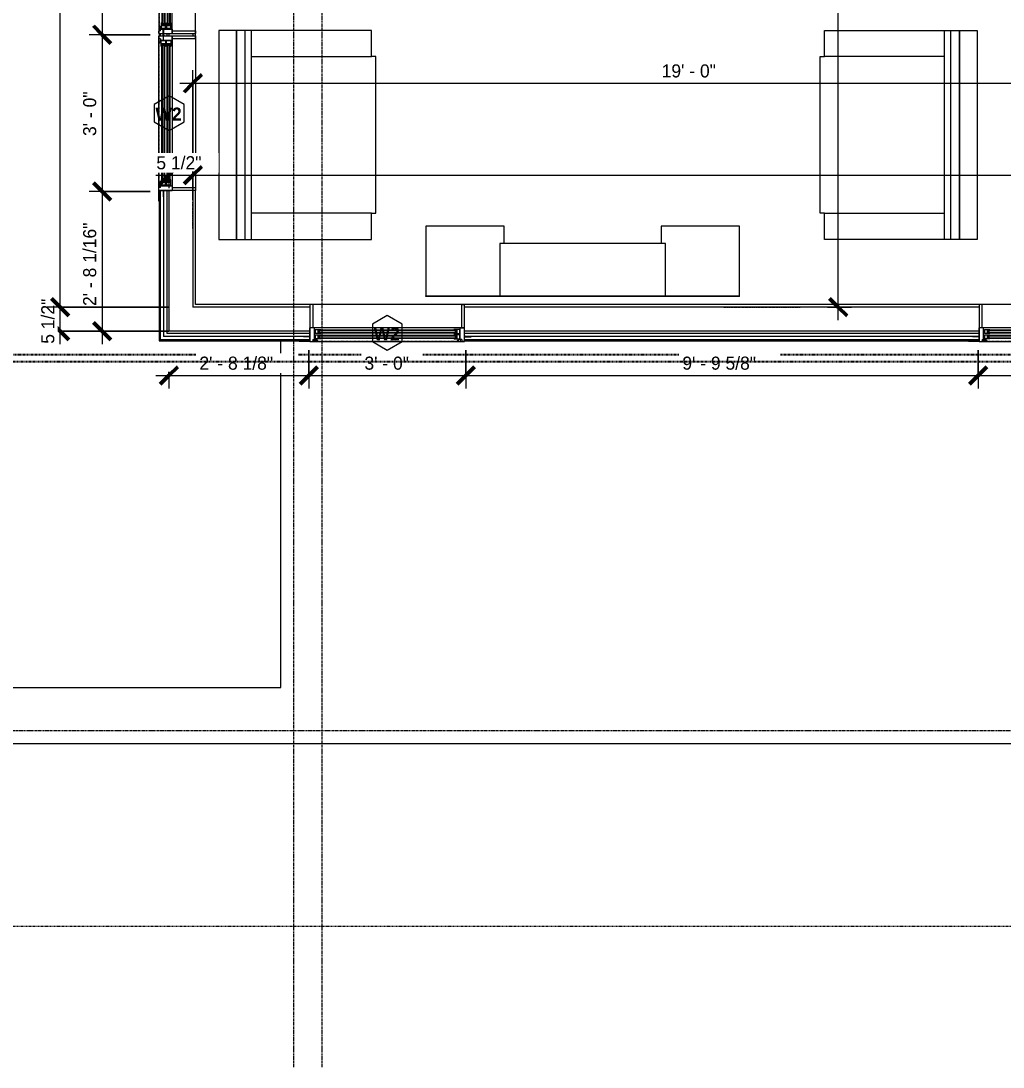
# Model space of a CAD drawing. Header units: inches. Extents: x -4058 to -1781, y 9814 to 12264.
# Drawn here: x -3892 to -3666.5, y 9814 to 10054.2 of the extents above; entities that cross this region are included whole.
import ezdxf

# ---------------------------------------------------------------- set-up
doc = ezdxf.new("R2010")
doc.units = ezdxf.units.IN
doc.header["$MEASUREMENT"] = 0
for name, pattern in [('Aligning Line 1_8_', [0.25, 0.125, -0.125]), ('Dash', [0.25, 0.125, -0.125]), ('Dash 3_32_', [0.1875, 0.09375, -0.09375]), ('Dash_2_', [0.25, 0.125, -0.125]), ('Grid Line 1_2_', [0.875, 0.5, -0.125, 0.125, -0.125])]:
    doc.linetypes.add(name, pattern=pattern)
for name, color, linetype, lineweight in [('0-1', 7, 'Continuous', 5), ('0-2', 7, 'Continuous', 9), ('A-ANNO-DIMS', 211, 'Continuous', 9), ('A-ANNO-DIMS-32', 211, 'Continuous', 9), ('A-DETL-1', 90, 'Dash 3_32_', 9), ('A-DETL-GENF-HDLN-1', 7, 'Dash', 9), ('A-DETL-GENF-HDLN-2', 1, 'Continuous', 18), ('A-GLAZ', 151, 'Continuous', 18), ('A-GLAZ-1', 7, 'Continuous', 9), ('A-GLAZ-IDEN', 152, 'Continuous', 9), ('A-WALL-1', 7, 'Continuous', 9), ('C-TOPO', 7, 'Continuous', 9), ('G-ANNO-SYMB', 111, 'Aligning Line 1_8_', 9), ('I-FURN', 30, 'Continuous', 9), ('S-GRID-1', 1, 'Grid Line 1_2_', 9)]:
    doc.layers.add(name, color=color, linetype=linetype, lineweight=lineweight)
doc.layers.add('0-4', color=250, linetype='Dash_2_')
doc.styles.add('Century Gothic', font='ufonts.com_century-gothic.ttf', dxfattribs={"height": 3})
doc.styles.add('Century Gothic_B', font='GOTHICB.TTF', dxfattribs={"height": 3})
doc.dimstyles.new('MARKETING_DIMENSION', dxfattribs={"dimscale": 12, "dimtxt": 3.132505, "dimasz": 0.333333, "dimexe": 0.25, "dimexo": 0.166667, "dimgap": 0.041667, "dimtad": 1, "dimdec": 4, "dimrnd": 0.0625, "dimzin": 3, "dimdsep": 46, "dimlunit": 4, "dimtxsty": 'Century Gothic', "dimblk1": 'OBLIQUE', "dimblk2": 'OBLIQUE', "dimsah": 1, "dimcen": 0.09, "dimdle": 0.25, "dimazin": 0, "dimtfac": 1, "dimtdec": 4, "dimtix": 1, "dimtmove": 0, "dimatfit": 3, "dimfxl": 1, "dimtvp": 1, "dimtfill": 1, "dimfrac": 2, "dimtolj": 1, "dimtzin": 0, "dimarcsym": 2})
doc.dimstyles.new('THE_DIMENSION_STRING_2', dxfattribs={"dimscale": 12, "dimtxt": 3.132505, "dimasz": 0.333333, "dimexe": 0.25, "dimexo": 0.166667, "dimgap": 0.041667, "dimtad": 1, "dimdec": 4, "dimrnd": 0.0625, "dimzin": 3, "dimdsep": 46, "dimlunit": 4, "dimtxsty": 'Century Gothic', "dimblk1": 'OBLIQUE', "dimblk2": 'OBLIQUE', "dimsah": 1, "dimcen": 0.09, "dimdle": 0.25, "dimazin": 0, "dimtfac": 1, "dimtdec": 4, "dimtix": 1, "dimtmove": 0, "dimatfit": 3, "dimfxl": 1, "dimtvp": 1, "dimtfill": 1, "dimfrac": 2, "dimtolj": 1, "dimtzin": 0, "dimarcsym": 2})
doc.dimstyles.new('THE_DIMENSION_STRING_3', dxfattribs={"dimscale": 12, "dimtxt": 3.132505, "dimasz": 0.333333, "dimexe": 0.25, "dimexo": 0.166667, "dimgap": 0.041667, "dimtad": 1, "dimdec": 4, "dimrnd": 0.0625, "dimzin": 3, "dimdsep": 46, "dimlunit": 4, "dimtxsty": 'Century Gothic', "dimblk1": 'OBLIQUE', "dimblk2": 'OBLIQUE', "dimsah": 1, "dimcen": 0.09, "dimdle": 0.25, "dimazin": 0, "dimtfac": 1, "dimtdec": 4, "dimtix": 1, "dimtmove": 0, "dimatfit": 3, "dimfxl": 1, "dimtvp": 1, "dimtfill": 1, "dimfrac": 2, "dimtolj": 1, "dimtzin": 0, "dimarcsym": 2})
doc.dimstyles.new('THE_DIMENSION_STRING_4', dxfattribs={"dimscale": 12, "dimtxt": 3.132505, "dimasz": 0.333333, "dimexe": 0.25, "dimexo": 0.166667, "dimgap": 0.041667, "dimtad": 1, "dimdec": 4, "dimrnd": 0.0625, "dimzin": 3, "dimdsep": 46, "dimlunit": 4, "dimtxsty": 'Century Gothic', "dimblk1": 'OBLIQUE', "dimblk2": 'OBLIQUE', "dimsah": 1, "dimcen": 0.09, "dimdle": 0.25, "dimazin": 0, "dimtfac": 1, "dimtdec": 4, "dimtix": 1, "dimtmove": 0, "dimatfit": 3, "dimfxl": 1, "dimtvp": 1, "dimtfill": 1, "dimfrac": 2, "dimtolj": 1, "dimtzin": 0, "dimarcsym": 2})

# ---------------------------------------------------------------- blocks, each defined once
blk = doc.blocks.new('Window-Double_Hung-Marvin-Essential - ESDH3066 - 2nd Floor-3357214-UNIT PLANS - 2ND FLOOR')
at = {"layer": 'A-DETL-GENF-HDLN-1'}
blk.add_line((16.1, 4.22), (-16.5, 4.22), dxfattribs=at)
at = {"layer": 'A-DETL-GENF-HDLN-2'}
for p, q in [((-19.25, 3.23), (-19.25, 3.19)), ((-17.75, 3.23), (-19.25, 3.23)), ((-19.25, 3.19), (-17.9, 3.19)), ((-17.9, 3.19), (-17.9, 3.08)), ((-17.9, 3.08), (-17.75, 3.08)), ((-17.75, 4.28), (-17.16, 4.28)), ((-17.75, 4.28), (-17.75, 1.19)), ((-17.08, 3.87), (-17.16, 4.28)), ((-17.08, 3.87), (-16.19, 3.87)), ((-16.85, 4.25), (-16.85, 3.87)), ((-16.3, 4.25), (-16.85, 4.25)), ((-16.38, 3.77), (-16.72, 3.77)), ((-16.72, 3.77), (-16.72, 1.19)), ((-15.34, 3.69), (-16.56, 3.69)), ((-16.56, 2.75), (-16.56, 3.69)), ((-16.56, 2.75), (-15.34, 2.75)), ((-15.34, 2.47), (-16.56, 2.47)), ((-16.56, 1.53), (-16.56, 2.47)), ((-16.38, 3.87), (-16.38, 3.77)), ((-16.3, 4.01), (-16.3, 4.25)), ((-16.18, 4.01), (-16.3, 4.01)), ((-16.19, 3.97), (-16.1, 3.97)), ((-16.19, 3.87), (-16.19, 3.97)), ((-16.18, 4.22), (-16.1, 4.22)), ((-16.18, 4.22), (-16.18, 4.01)), ((-16.1, 3.97), (-16.1, 4.22)), ((-15.94, 2.87), (-15.94, 3.59)), ((-15.94, 3.59), (-15.28, 3.59)), ((-15.28, 2.87), (-15.94, 2.87)), ((-15.84, 2.88), (-15.84, 3.57)), ((-15.54, 3.01), (-15.54, 3.45)), ((-15.34, 3.69), (-15.28, 3.63)), ((-15.34, 2.75), (-15.28, 2.81)), ((-15.34, 2.47), (-15.28, 2.41)), ((-15.28, 3.59), (-15.28, 3.63)), ((-15.28, 2.81), (-15.28, 2.87)), ((-15.28, 2.37), (-15.28, 2.41)), ((15.34, 3.69), (15.28, 3.63)), ((15.28, 3.59), (15.28, 3.63)), ((15.94, 3.59), (15.28, 3.59)), ((15.28, 2.81), (15.28, 2.87)), ((15.28, 2.87), (15.94, 2.87)), ((15.34, 2.75), (15.28, 2.81)), ((15.34, 2.47), (15.28, 2.41)), ((15.28, 2.37), (15.28, 2.41)), ((15.34, 3.69), (16.56, 3.69)), ((16.56, 2.75), (15.34, 2.75)), ((15.34, 2.47), (16.56, 2.47)), ((15.54, 3.01), (15.54, 3.45)), ((15.84, 2.88), (15.84, 3.57)), ((15.94, 2.87), (15.94, 3.59)), ((16.18, 4.22), (16.1, 4.22)), ((16.1, 3.97), (16.1, 4.22)), ((16.19, 3.97), (16.1, 3.97)), ((16.18, 4.22), (16.18, 4.01)), ((16.18, 4.01), (16.3, 4.01)), ((16.19, 3.87), (16.19, 3.97)), ((17.08, 3.87), (16.19, 3.87)), ((16.3, 4.01), (16.3, 4.25)), ((16.3, 4.25), (16.85, 4.25)), ((16.38, 3.87), (16.38, 3.77)), ((16.38, 3.77), (16.72, 3.77)), ((16.56, 2.75), (16.56, 3.69)), ((16.56, 1.53), (16.56, 2.47)), ((16.72, 3.77), (16.72, 1.19)), ((16.85, 4.25), (16.85, 3.87)), ((17.08, 3.87), (17.16, 4.28)), ((17.75, 4.28), (17.16, 4.28)), ((17.75, 4.28), (17.75, 1.19)), ((17.75, 3.23), (19.25, 3.23)), ((17.9, 3.08), (17.75, 3.08)), ((17.9, 3.19), (17.9, 3.08)), ((19.25, 3.19), (17.9, 3.19)), ((19.25, 3.23), (19.25, 3.19)), ((-16.72, 1.19), (-17.75, 1.19)), ((-17.13, 1.16), (-17.13, -4.19)), ((-16.56, 1.53), (-15.34, 1.53)), ((-15.94, 1.65), (-15.94, 2.37)), ((-15.94, 2.37), (-15.28, 2.37)), ((-15.28, 1.65), (-15.94, 1.65)), ((-15.84, 1.66), (-15.84, 2.35)), ((-15.54, 1.79), (-15.54, 2.23)), ((-15.34, 1.53), (-15.28, 1.59)), ((-15.28, 1.59), (-15.28, 1.65)), ((15.94, 2.37), (15.28, 2.37)), ((15.28, 1.59), (15.28, 1.65)), ((15.28, 1.65), (15.94, 1.65)), ((15.34, 1.53), (15.28, 1.59)), ((16.56, 1.53), (15.34, 1.53)), ((15.54, 1.79), (15.54, 2.23)), ((15.84, 1.66), (15.84, 2.35)), ((15.94, 1.65), (15.94, 2.37)), ((16.72, 1.19), (17.75, 1.19)), ((17.12, -4.19), (17.12, 1.16)), ((-17.13, -4.19), (-17.75, -4.19)), ((17.12, -4.19), (17.75, -4.19))]:
    blk.add_line(p, q, dxfattribs=at)
at = {"layer": 'A-GLAZ'}
for p, q in [((15.84, 3.57), (-15.84, 3.57)), ((15.84, 3.45), (-15.84, 3.45)), ((15.84, 3.01), (-15.84, 3.01)), ((15.84, 2.88), (-15.84, 2.88)), ((15.84, 2.35), (-15.84, 2.35)), ((15.84, 2.23), (-15.84, 2.23)), ((15.84, 1.79), (-15.84, 1.79)), ((15.84, 1.66), (-15.84, 1.66))]:
    blk.add_line(p, q, dxfattribs=at)
at = {"layer": 'A-GLAZ-1'}
for p, q in [((17.75, 4.28), (-17.75, 4.28)), ((-17.75, 4.28), (-17.75, 1.19)), ((17.75, 1.19), (17.75, 4.28)), ((20.21, 4.25), (17.75, 4.25)), ((17.75, 4.19), (20.21, 4.19)), ((20.21, 4.19), (20.21, 4.25)), ((-17.75, 1.19), (17.75, 1.19)), ((-17.75, 1.16), (-17.75, -4.19)), ((17.75, -4.19), (17.75, 1.16)), ((-17.75, -4.19), (17.75, -4.19))]:
    blk.add_line(p, q, dxfattribs=at)
blk = doc.blocks.new('Window-Double_Hung-Marvin-Essential - ESDH3066 - 2nd Floor-3357213-UNIT PLANS - 2ND FLOOR')
at = {"layer": 'A-DETL-GENF-HDLN-1'}
blk.add_line((16.1, -4.22), (-16.5, -4.22), dxfattribs=at)
at = {"layer": 'A-DETL-GENF-HDLN-2'}
for p, q in [((-17.13, 4.19), (-17.75, 4.19)), ((-17.13, -1.16), (-17.13, 4.19)), ((17.12, 4.19), (17.75, 4.19)), ((17.12, 4.19), (17.12, -1.16)), ((-16.72, -1.19), (-17.75, -1.19)), ((-17.75, -4.28), (-17.75, -1.19)), ((-16.72, -3.77), (-16.72, -1.19)), ((-16.56, -1.53), (-15.34, -1.53)), ((-16.56, -1.53), (-16.56, -2.47)), ((-15.28, -1.65), (-15.94, -1.65)), ((-15.94, -1.65), (-15.94, -2.37)), ((-15.94, -2.37), (-15.28, -2.37)), ((-15.84, -1.66), (-15.84, -2.35)), ((-15.54, -1.79), (-15.54, -2.23)), ((-15.34, -1.53), (-15.28, -1.59)), ((-15.28, -1.59), (-15.28, -1.65)), ((-15.28, -2.37), (-15.28, -2.41)), ((15.34, -1.53), (15.28, -1.59)), ((15.28, -1.59), (15.28, -1.65)), ((15.28, -1.65), (15.94, -1.65)), ((15.28, -2.37), (15.28, -2.41)), ((15.94, -2.37), (15.28, -2.37)), ((16.56, -1.53), (15.34, -1.53)), ((15.54, -1.79), (15.54, -2.23)), ((15.84, -1.66), (15.84, -2.35)), ((15.94, -1.65), (15.94, -2.37)), ((16.56, -1.53), (16.56, -2.47)), ((16.72, -3.77), (16.72, -1.19)), ((16.72, -1.19), (17.75, -1.19)), ((17.75, -4.28), (17.75, -1.19)), ((-19.25, -3.23), (-19.25, -3.19)), ((-19.25, -3.19), (-17.9, -3.19)), ((-17.75, -3.23), (-19.25, -3.23)), ((-17.9, -3.19), (-17.9, -3.08)), ((-17.9, -3.08), (-17.75, -3.08)), ((-17.75, -4.28), (-17.16, -4.28)), ((-17.08, -3.87), (-17.16, -4.28)), ((-17.08, -3.87), (-16.19, -3.87)), ((-16.85, -4.25), (-16.85, -3.87)), ((-16.3, -4.25), (-16.85, -4.25)), ((-16.38, -3.77), (-16.72, -3.77)), ((-15.34, -2.47), (-16.56, -2.47)), ((-16.56, -2.75), (-15.34, -2.75)), ((-16.56, -2.75), (-16.56, -3.69)), ((-15.34, -3.69), (-16.56, -3.69)), ((-16.38, -3.87), (-16.38, -3.77)), ((-16.18, -4.01), (-16.3, -4.01)), ((-16.3, -4.01), (-16.3, -4.25)), ((-16.19, -3.87), (-16.19, -3.97)), ((-16.19, -3.97), (-16.1, -3.97)), ((-16.18, -4.22), (-16.18, -4.01)), ((-16.18, -4.22), (-16.1, -4.22)), ((-16.1, -3.97), (-16.1, -4.22)), ((-15.28, -2.87), (-15.94, -2.87)), ((-15.94, -2.87), (-15.94, -3.59)), ((-15.94, -3.59), (-15.28, -3.59)), ((-15.84, -2.88), (-15.84, -3.57)), ((-15.54, -3.01), (-15.54, -3.45)), ((-15.34, -2.47), (-15.28, -2.41)), ((-15.34, -2.75), (-15.28, -2.81)), ((-15.34, -3.69), (-15.28, -3.63)), ((-15.28, -2.81), (-15.28, -2.87)), ((-15.28, -3.59), (-15.28, -3.63)), ((15.34, -2.47), (15.28, -2.41)), ((15.34, -2.75), (15.28, -2.81)), ((15.28, -2.81), (15.28, -2.87)), ((15.28, -2.87), (15.94, -2.87)), ((15.28, -3.59), (15.28, -3.63)), ((15.94, -3.59), (15.28, -3.59)), ((15.34, -3.69), (15.28, -3.63)), ((15.34, -2.47), (16.56, -2.47)), ((16.56, -2.75), (15.34, -2.75)), ((15.34, -3.69), (16.56, -3.69)), ((15.54, -3.01), (15.54, -3.45)), ((15.84, -2.88), (15.84, -3.57)), ((15.94, -2.87), (15.94, -3.59)), ((16.19, -3.97), (16.1, -3.97)), ((16.1, -3.97), (16.1, -4.22)), ((16.18, -4.22), (16.1, -4.22)), ((16.18, -4.22), (16.18, -4.01)), ((16.18, -4.01), (16.3, -4.01)), ((17.08, -3.87), (16.19, -3.87)), ((16.19, -3.87), (16.19, -3.97)), ((16.3, -4.01), (16.3, -4.25)), ((16.3, -4.25), (16.85, -4.25)), ((16.38, -3.87), (16.38, -3.77)), ((16.38, -3.77), (16.72, -3.77)), ((16.56, -2.75), (16.56, -3.69)), ((16.85, -4.25), (16.85, -3.87)), ((17.08, -3.87), (17.16, -4.28)), ((17.75, -4.28), (17.16, -4.28)), ((17.9, -3.08), (17.75, -3.08)), ((17.75, -3.23), (19.25, -3.23)), ((17.9, -3.19), (17.9, -3.08)), ((19.25, -3.19), (17.9, -3.19)), ((19.25, -3.23), (19.25, -3.19))]:
    blk.add_line(p, q, dxfattribs=at)
at = {"layer": 'A-GLAZ'}
for p, q in [((15.84, -1.66), (-15.84, -1.66)), ((15.84, -1.79), (-15.84, -1.79)), ((15.84, -2.23), (-15.84, -2.23)), ((15.84, -2.35), (-15.84, -2.35)), ((15.84, -2.88), (-15.84, -2.88)), ((15.84, -3.01), (-15.84, -3.01)), ((15.84, -3.45), (-15.84, -3.45)), ((15.84, -3.57), (-15.84, -3.57))]:
    blk.add_line(p, q, dxfattribs=at)
at = {"layer": 'A-GLAZ-1'}
for p, q in [((-17.75, 4.19), (17.75, 4.19)), ((-17.75, -1.16), (-17.75, 4.19)), ((17.75, 4.19), (17.75, -1.16)), ((-17.75, -1.19), (17.75, -1.19)), ((-17.75, -4.28), (-17.75, -1.19)), ((17.75, -1.19), (17.75, -4.28)), ((17.75, -4.28), (-17.75, -4.28)), ((17.75, -4.19), (20.21, -4.19)), ((20.21, -4.25), (17.75, -4.25)), ((20.21, -4.19), (20.21, -4.25))]:
    blk.add_line(p, q, dxfattribs=at)
blk = doc.blocks.new('CTR - 1st Phase - Shell_rvt-1-UNIT PLANS - 2ND FLOOR')
at = {"layer": 'A-WALL-1'}
for p, q in [((-3860.22, 10051.24), (-3860.22, 10050.74)), ((-3859.97, 10051.24), (-3859.97, 10050.74)), ((-3859.22, 10051.24), (-3859.22, 10050.74)), ((-3858.47, 10051.24), (-3858.47, 10050.74)), ((-3857.97, 10051.24), (-3857.97, 10050.74)), ((-3857.19, 10051.24), (-3857.22, 10051.24)), ((-3857.22, 10050.74), (-3857.19, 10050.74)), ((-3852.47, 10051.24), (-3852.47, 10050.74)), ((-3851.85, 10050.74), (-3851.85, 10051.24)), ((-3859.97, 10015.24), (-3859.97, 9980.94)), ((-3859.22, 10015.24), (-3859.22, 9981.69)), ((-3858.47, 10015.24), (-3858.47, 9982.44)), ((-3857.97, 10015.24), (-3857.97, 9982.94)), ((-3857.19, 10015.24), (-3857.22, 10015.24)), ((-3852.47, 10015.24), (-3852.47, 9988.44)), ((-3851.85, 9989.06), (-3851.85, 10015.24)), ((-3860.22, 10012.78), (-3860.22, 9980.69)), ((-3851.85, 9988.44), (-3852.47, 9988.44)), ((-3825.61, 9989.06), (-3851.85, 9989.06)), ((-3825.61, 9988.44), (-3851.85, 9988.44)), ((-3672.01, 9989.06), (-3790.11, 9989.06)), ((-3672.01, 9988.44), (-3790.11, 9988.44)), ((-3857.97, 9982.44), (-3858.47, 9982.44)), ((-3852.47, 9982.94), (-3857.97, 9982.94)), ((-3851.85, 9982.44), (-3857.97, 9982.44)), ((-3851.85, 9982.94), (-3852.47, 9982.94)), ((-3825.61, 9982.94), (-3851.85, 9982.94)), ((-3825.61, 9982.44), (-3851.85, 9982.44)), ((-3825.61, 9983.69), (-3825.61, 9983.72)), ((-3790.11, 9983.72), (-3790.11, 9983.69)), ((-3672.01, 9982.94), (-3790.11, 9982.94)), ((-3672.01, 9982.44), (-3790.11, 9982.44)), ((-3672.01, 9983.69), (-3672.01, 9983.72)), ((-3860.22, 9980.69), (-3859.97, 9980.69)), ((-3859.22, 9980.94), (-3859.97, 9980.94)), ((-3859.97, 9980.69), (-3851.85, 9980.69)), ((-3858.47, 9981.69), (-3859.22, 9981.69)), ((-3851.85, 9980.94), (-3859.22, 9980.94)), ((-3851.85, 9981.69), (-3858.47, 9981.69)), ((-3825.61, 9981.69), (-3851.85, 9981.69)), ((-3825.61, 9980.94), (-3851.85, 9980.94)), ((-3851.85, 9980.69), (-3828.07, 9980.69)), ((-3672.01, 9981.69), (-3790.11, 9981.69)), ((-3672.01, 9980.94), (-3790.11, 9980.94)), ((-3790.11, 9980.69), (-3674.47, 9980.69))]:
    blk.add_line(p, q, dxfattribs=at)
at = {"layer": '0-2'}
for name, p, rotation in [('Window-Double_Hung-Marvin-Essential - ESDH3066 - 2nd Floor-3357214-UNIT PLANS - 2ND FLOOR', (-3856.04, 10068.99), 89.99999999999991), ('Window-Double_Hung-Marvin-Essential - ESDH3066 - 2nd Floor-3357213-UNIT PLANS - 2ND FLOOR', (-3856.04, 10032.99), 269.9999999999999), ('Window-Double_Hung-Marvin-Essential - ESDH3066 - 2nd Floor-3357214-UNIT PLANS - 2ND FLOOR', (-3807.86, 9984.88), 180), ('Window-Double_Hung-Marvin-Essential - ESDH3066 - 2nd Floor-3357214-UNIT PLANS - 2ND FLOOR', (-3654.26, 9984.88), 180)]:
    blk.add_blockref(name, p, dxfattribs=dict(at, rotation=rotation))
blk = doc.blocks.new('CTR  - Topography_rvt-1-UNIT PLANS - 2ND FLOOR')
at = {"layer": 'C-TOPO'}
for p, q in [((-3832.32, 9951.29), (-3832.32, 9980.69)), ((-3832.32, 9947.44), (-3832.32, 9951.29)), ((-3832.32, 9901.19), (-3832.32, 9947.44)), ((-3906.57, 9901.19), (-3856.56, 9901.19)), ((-3856.56, 9901.19), (-3832.32, 9901.19)), ((-3840.05, 9888.19), (-3906.57, 9888.19)), ((-3831.29, 9888.19), (-3840.05, 9888.19)), ((-3662.3, 9888.19), (-3831.29, 9888.19))]:
    blk.add_line(p, q, dxfattribs=at)
blk = doc.blocks.new('Entertainment_Center_14771 - Entertainment_Center_14771-3403083-UNIT PLANS - 2ND FLOOR')
at = {"layer": 'I-FURN'}
for p, q in [((-18, 10), (-36, 10)), ((-36, 10), (-36, -6)), ((-34.85, 10.03), (-35.34, 10.03)), ((-35.34, 10.03), (-35.34, 10)), ((-34.85, 10), (-34.85, 10.03)), ((-18.66, 10.03), (-19.66, 10.03)), ((-19.66, 10.03), (-19.66, 10)), ((-18.66, 10), (-18.66, 10.03)), ((-18, 6), (-18, 10)), ((36, 10), (18, 10)), ((18, 10), (18, 6)), ((18.66, 10.03), (18.66, 10)), ((19.66, 10.03), (18.66, 10.03)), ((19.66, 10), (19.66, 10.03)), ((35.34, 10.03), (34.85, 10.03)), ((34.85, 10.03), (34.85, 10)), ((35.34, 10), (35.34, 10.03)), ((36, -6), (36, 10)), ((19, 6), (-19, 6)), ((-19, 6), (-19, -6)), ((19, -6), (19, 6)), ((-36, -6), (-19, -6)), ((-36, -6.13), (-36, -6)), ((-36, -6), (-19, -6)), ((-19, -6.13), (-36, -6.13)), ((-19, -6), (19, -6)), ((-19, -6.13), (-19, -6)), ((-19, -6), (19, -6)), ((19, -6.13), (-19, -6.13)), ((19, -6), (36, -6)), ((19, -6), (19, -6.13)), ((19, -6), (36, -6)), ((36, -6.13), (19, -6.13)), ((36, -6.13), (36, -6))]:
    blk.add_line(p, q, dxfattribs=at)
blk = doc.blocks.new('Couch-Both_Arms-Generic - 2-1352635-UNIT PLANS - 2ND FLOOR')
at = {"layer": 'I-FURN'}
for p, q in [((24, 17.5), (-24, 17.5)), ((-24, 17.5), (-24, 13.5)), ((24, 13.5), (24, 17.5)), ((-24, 13.5), (24, 13.5)), ((24, 13.5), (-24, 13.5)), ((-24, 13.5), (-24, 10)), ((24, 10), (24, 13.5)), ((-24, 11.5), (24, 11.5)), ((-24, 10), (-24, -17.5)), ((-24, 10), (24, 10)), ((-18, -17.5), (-18, 10)), ((18, 10), (18, -17.5)), ((24, -17.5), (24, 10)), ((-24, -17.5), (-18, -17.5)), ((-18, -17.5), (-18, -18.5)), ((-18, -18.5), (18, -18.5)), ((18, -18.5), (18, -17.5)), ((18, -17.5), (24, -17.5))]:
    blk.add_line(p, q, dxfattribs=at)
blk = doc.blocks.new('Couch-Both_Arms-Generic - 2-1523460-UNIT PLANS - 2ND FLOOR')
at = {"layer": 'I-FURN'}
for p, q in [((-24, 17.5), (-18, 17.5)), ((-24, -10), (-24, 17.5)), ((-18, 18.5), (18, 18.5)), ((-18, 17.5), (-18, 18.5)), ((-18, 17.5), (-18, -10)), ((18, 18.5), (18, 17.5)), ((18, 17.5), (24, 17.5)), ((18, -10), (18, 17.5)), ((24, 17.5), (24, -10)), ((-24, -10), (24, -10)), ((-24, -13.5), (-24, -10)), ((-24, -11.5), (24, -11.5)), ((24, -10), (24, -13.5)), ((-24, -13.5), (24, -13.5)), ((-24, -17.5), (-24, -13.5)), ((24, -13.5), (-24, -13.5)), ((24, -13.5), (24, -17.5)), ((24, -17.5), (-24, -17.5))]:
    blk.add_line(p, q, dxfattribs=at)
blk = doc.blocks.new('DIMBLOCK91-UNIT PLANS - 2ND FLOOR')
at = {"layer": 'A-ANNO-DIMS-32'}
for p, q in [((-3852.47, 10013.04), (-3852.47, 10042.84)), ((-3855.47, 10039.84), (-3624.47, 10039.84)), ((-3852.47, 10039.84), (-3852.47, 10013.04)), ((-3624.47, 10040.67), (-3624.47, 10036.84)), ((-3624.47, 10039.84), (-3624.47, 10040.67))]:
    blk.add_line(p, q, dxfattribs=at)
at = {"layer": 'A-ANNO-DIMS-32', "lineweight": 50}
for p, q in [((-3852.47, 10039.84), (-3854.47, 10037.84)), ((-3852.47, 10039.84), (-3850.47, 10041.84)), ((-3624.47, 10039.84), (-3626.47, 10037.84)), ((-3624.47, 10039.84), (-3622.47, 10041.84))]:
    blk.add_line(p, q, dxfattribs=at)
at = {"layer": 'A-ANNO-DIMS-32', "color": 0, "insert": (-3744.89, 10044.18), "char_height": 3, "width": 15.394, "attachment_point": 1, "line_spacing_factor": 0.984502, "style": 'Century Gothic', "bg_fill": 3, "box_fill_scale": 1.25, "bg_fill_color": 256, "bg_fill_true_color": 13158600, "bg_fill_transparency": 0}
blk.add_mtext('19\' - 0"', dxfattribs=at)
blk = doc.blocks.new('_Oblique')
at = {"color": 0, "linetype": 'ByBlock', "lineweight": -2}
blk.add_line((-0.5, -0.5), (0.5, 0.5), dxfattribs=at)
blk = doc.blocks.new('DIMBLOCK389-UNIT PLANS - 2ND FLOOR')
at = {"layer": 'A-ANNO-DIMS-32'}
for p, q in [((-3825.86, 9978.6), (-3825.86, 9969.76)), ((-3825.86, 9972.76), (-3825.86, 9978.6)), ((-3860.97, 9972.76), (-3825.86, 9972.76)), ((-3857.97, 9973.58), (-3857.97, 9969.76)), ((-3857.97, 9972.76), (-3857.97, 9973.58))]:
    blk.add_line(p, q, dxfattribs=at)
at = {"layer": 'A-ANNO-DIMS-32', "lineweight": 50}
for p, q in [((-3857.97, 9972.76), (-3859.97, 9970.76)), ((-3857.97, 9972.76), (-3855.97, 9974.76)), ((-3825.86, 9972.76), (-3827.86, 9970.76)), ((-3825.86, 9972.76), (-3823.86, 9974.76))]:
    blk.add_line(p, q, dxfattribs=at)
at = {"layer": 'A-ANNO-DIMS-32', "color": 0, "insert": (-3850.99, 9977.1), "char_height": 3, "width": 21.7784, "attachment_point": 1, "line_spacing_factor": 0.984502, "style": 'Century Gothic', "bg_fill": 3, "box_fill_scale": 1.25, "bg_fill_color": 256, "bg_fill_true_color": 13158600, "bg_fill_transparency": 0}
blk.add_mtext('2\' - 8 1/8"', dxfattribs=at)
blk = doc.blocks.new('DIMBLOCK390-UNIT PLANS - 2ND FLOOR')
at = {"layer": 'A-ANNO-DIMS-32'}
for p, q in [((-3825.86, 9978.6), (-3825.86, 9969.76)), ((-3825.86, 9972.76), (-3825.86, 9978.6)), ((-3789.86, 9978.6), (-3789.86, 9969.76)), ((-3789.86, 9972.76), (-3789.86, 9978.6)), ((-3825.86, 9972.76), (-3789.86, 9972.76))]:
    blk.add_line(p, q, dxfattribs=at)
at = {"layer": 'A-ANNO-DIMS-32', "lineweight": 50}
for p, q in [((-3825.86, 9972.76), (-3827.86, 9970.76)), ((-3825.86, 9972.76), (-3823.86, 9974.76)), ((-3789.86, 9972.76), (-3791.86, 9970.76)), ((-3789.86, 9972.76), (-3787.86, 9974.76))]:
    blk.add_line(p, q, dxfattribs=at)
at = {"layer": 'A-ANNO-DIMS-32', "color": 0, "insert": (-3813.11, 9977.1), "char_height": 3, "width": 12.5897, "attachment_point": 1, "line_spacing_factor": 0.984502, "style": 'Century Gothic', "bg_fill": 3, "box_fill_scale": 1.25, "bg_fill_color": 256, "bg_fill_true_color": 13158600, "bg_fill_transparency": 0}
blk.add_mtext('3\' - 0"', dxfattribs=at)
blk = doc.blocks.new('DIMBLOCK391-UNIT PLANS - 2ND FLOOR')
at = {"layer": 'A-ANNO-DIMS-32'}
for p, q in [((-3789.86, 9978.6), (-3789.86, 9969.76)), ((-3789.86, 9972.76), (-3789.86, 9978.6)), ((-3672.26, 9978.6), (-3672.26, 9969.76)), ((-3672.26, 9972.76), (-3672.26, 9978.6)), ((-3789.86, 9972.76), (-3672.26, 9972.76))]:
    blk.add_line(p, q, dxfattribs=at)
at = {"layer": 'A-ANNO-DIMS-32', "lineweight": 50}
for p, q in [((-3789.86, 9972.76), (-3791.86, 9970.76)), ((-3789.86, 9972.76), (-3787.86, 9974.76)), ((-3672.26, 9972.76), (-3674.26, 9970.76)), ((-3672.26, 9972.76), (-3670.26, 9974.76))]:
    blk.add_line(p, q, dxfattribs=at)
at = {"layer": 'A-ANNO-DIMS-32', "color": 0, "insert": (-3740.14, 9977.1), "char_height": 3, "width": 21.7784, "attachment_point": 1, "line_spacing_factor": 0.984502, "style": 'Century Gothic', "bg_fill": 3, "box_fill_scale": 1.25, "bg_fill_color": 256, "bg_fill_true_color": 13158600, "bg_fill_transparency": 0}
blk.add_mtext('9\' - 9 5/8"', dxfattribs=at)
blk = doc.blocks.new('DIMBLOCK392-UNIT PLANS - 2ND FLOOR')
at = {"layer": 'A-ANNO-DIMS-32'}
for p, q in [((-3672.26, 9978.6), (-3672.26, 9969.76)), ((-3672.26, 9972.76), (-3672.26, 9978.6)), ((-3636.26, 9978.6), (-3636.26, 9969.76)), ((-3636.26, 9972.76), (-3636.26, 9978.6)), ((-3672.26, 9972.76), (-3636.26, 9972.76))]:
    blk.add_line(p, q, dxfattribs=at)
at = {"layer": 'A-ANNO-DIMS-32', "lineweight": 50}
for p, q in [((-3672.26, 9972.76), (-3674.26, 9970.76)), ((-3672.26, 9972.76), (-3670.26, 9974.76)), ((-3636.26, 9972.76), (-3638.26, 9970.76)), ((-3636.26, 9972.76), (-3634.26, 9974.76))]:
    blk.add_line(p, q, dxfattribs=at)
at = {"layer": 'A-ANNO-DIMS-32', "color": 0, "insert": (-3659.51, 9977.1), "char_height": 3, "width": 12.5897, "attachment_point": 1, "line_spacing_factor": 0.984502, "style": 'Century Gothic', "bg_fill": 3, "box_fill_scale": 1.25, "bg_fill_color": 256, "bg_fill_true_color": 13158600, "bg_fill_transparency": 0}
blk.add_mtext('3\' - 0"', dxfattribs=at)
blk = doc.blocks.new('DIMBLOCK656-UNIT PLANS - 2ND FLOOR')
at = {"layer": 'A-ANNO-DIMS-32', "lineweight": 50}
for p, q in [((-3873.33, 10086.99), (-3875.33, 10088.99)), ((-3873.33, 10086.99), (-3871.33, 10084.99)), ((-3873.33, 10050.99), (-3875.33, 10052.99)), ((-3873.33, 10050.99), (-3871.33, 10048.99))]:
    blk.add_line(p, q, dxfattribs=at)
at = {"layer": 'A-ANNO-DIMS-32'}
for p, q in [((-3862.32, 10086.99), (-3876.33, 10086.99)), ((-3873.33, 10086.99), (-3873.33, 10050.99)), ((-3873.33, 10086.99), (-3862.32, 10086.99)), ((-3862.32, 10050.99), (-3876.33, 10050.99)), ((-3873.33, 10050.99), (-3862.32, 10050.99))]:
    blk.add_line(p, q, dxfattribs=at)
at = {"layer": 'A-ANNO-DIMS-32', "color": 0, "insert": (-3877.68, 10063.75), "char_height": 3, "width": 12.5897, "attachment_point": 1, "rotation": 90, "line_spacing_factor": 0.984502, "style": 'Century Gothic', "bg_fill": 3, "box_fill_scale": 1.25, "bg_fill_color": 256, "bg_fill_true_color": 13158600, "bg_fill_transparency": 0}
blk.add_mtext('3\' - 0"', dxfattribs=at)
blk = doc.blocks.new('DIMBLOCK657-UNIT PLANS - 2ND FLOOR')
at = {"layer": 'A-ANNO-DIMS-32', "lineweight": 50}
for p, q in [((-3873.33, 10050.99), (-3875.33, 10052.99)), ((-3873.33, 10050.99), (-3871.33, 10048.99)), ((-3873.33, 10014.99), (-3875.33, 10016.99)), ((-3873.33, 10014.99), (-3871.33, 10012.99))]:
    blk.add_line(p, q, dxfattribs=at)
at = {"layer": 'A-ANNO-DIMS-32'}
for p, q in [((-3862.32, 10050.99), (-3876.33, 10050.99)), ((-3873.33, 10050.99), (-3873.33, 10014.99)), ((-3873.33, 10050.99), (-3862.32, 10050.99)), ((-3862.32, 10014.99), (-3876.33, 10014.99)), ((-3873.33, 10014.99), (-3862.32, 10014.99))]:
    blk.add_line(p, q, dxfattribs=at)
at = {"layer": 'A-ANNO-DIMS-32', "color": 0, "insert": (-3877.68, 10027.74), "char_height": 3, "width": 12.5897, "attachment_point": 1, "rotation": 90, "line_spacing_factor": 0.984502, "style": 'Century Gothic', "bg_fill": 3, "box_fill_scale": 1.25, "bg_fill_color": 256, "bg_fill_true_color": 13158600, "bg_fill_transparency": 0}
blk.add_mtext('3\' - 0"', dxfattribs=at)
blk = doc.blocks.new('DIMBLOCK658-UNIT PLANS - 2ND FLOOR')
at = {"layer": 'A-ANNO-DIMS-32', "lineweight": 50}
for p, q in [((-3873.33, 10014.99), (-3875.33, 10016.99)), ((-3873.33, 10014.99), (-3871.33, 10012.99)), ((-3873.33, 9982.94), (-3875.33, 9984.94)), ((-3873.33, 9982.94), (-3871.33, 9980.94))]:
    blk.add_line(p, q, dxfattribs=at)
at = {"layer": 'A-ANNO-DIMS-32'}
for p, q in [((-3862.32, 10014.99), (-3876.33, 10014.99)), ((-3873.33, 10014.99), (-3873.33, 9979.94)), ((-3873.33, 10014.99), (-3862.32, 10014.99)), ((-3872.5, 9982.94), (-3876.33, 9982.94)), ((-3873.33, 9982.94), (-3872.5, 9982.94))]:
    blk.add_line(p, q, dxfattribs=at)
at = {"layer": 'A-ANNO-DIMS-32', "color": 0, "insert": (-3877.68, 9988.72), "char_height": 3, "width": 24.5827, "attachment_point": 1, "rotation": 90, "line_spacing_factor": 0.984502, "style": 'Century Gothic', "bg_fill": 3, "box_fill_scale": 1.25, "bg_fill_color": 256, "bg_fill_true_color": 13158600, "bg_fill_transparency": 0}
blk.add_mtext('2\' - 8 1/16"', dxfattribs=at)
blk = doc.blocks.new('DIMBLOCK731-UNIT PLANS - 2ND FLOOR')
at = {"layer": 'A-ANNO-DIMS-32', "lineweight": 50}
for p, q in [((-3704.34, 10207.59), (-3706.34, 10209.59)), ((-3704.34, 10207.59), (-3702.34, 10205.59)), ((-3704.34, 9988.44), (-3706.34, 9990.44)), ((-3704.34, 9988.44), (-3702.34, 9986.44))]:
    blk.add_line(p, q, dxfattribs=at)
at = {"layer": 'A-ANNO-DIMS-32'}
for p, q in [((-3705.17, 10207.59), (-3701.34, 10207.59)), ((-3704.34, 10207.59), (-3705.17, 10207.59)), ((-3704.34, 9985.44), (-3704.34, 10207.59)), ((-3706.79, 9988.44), (-3701.34, 9988.44)), ((-3704.34, 9988.44), (-3706.79, 9988.44))]:
    blk.add_line(p, q, dxfattribs=at)
at = {"layer": 'A-ANNO-DIMS-32', "color": 0, "insert": (-3708.69, 10087.77), "char_height": 3, "width": 24.5827, "attachment_point": 1, "rotation": 90, "line_spacing_factor": 0.984502, "style": 'Century Gothic', "bg_fill": 3, "box_fill_scale": 1.25, "bg_fill_color": 256, "bg_fill_true_color": 13158600, "bg_fill_transparency": 0}
blk.add_mtext('18\' - 3 1/8"', dxfattribs=at)
blk = doc.blocks.new('DIMBLOCK1090-UNIT PLANS - 2ND FLOOR')
at = {"layer": 'A-ANNO-DIMS-32', "lineweight": 50}
for p, q in [((-3857.97, 10018.75), (-3855.97, 10020.75)), ((-3852.47, 10018.75), (-3850.47, 10020.75)), ((-3857.97, 10018.75), (-3859.97, 10016.75)), ((-3852.47, 10018.75), (-3854.47, 10016.75))]:
    blk.add_line(p, q, dxfattribs=at)
at = {"layer": 'A-ANNO-DIMS-32'}
for p, q in [((-3860.97, 10018.75), (-3852.47, 10018.75)), ((-3857.97, 10019.58), (-3857.97, 10015.75)), ((-3857.97, 10018.75), (-3857.97, 10019.58)), ((-3852.47, 10019.58), (-3852.47, 10015.75)), ((-3852.47, 10018.75), (-3852.47, 10019.58))]:
    blk.add_line(p, q, dxfattribs=at)
at = {"layer": 'A-ANNO-DIMS-32', "color": 0, "insert": (-3860.87, 10023.1), "char_height": 3, "width": 13.5444, "attachment_point": 1, "line_spacing_factor": 0.984502, "style": 'Century Gothic', "bg_fill": 3, "box_fill_scale": 1.25, "bg_fill_color": 256, "bg_fill_true_color": 13158600, "bg_fill_transparency": 0}
blk.add_mtext('5 1/2"', dxfattribs=at)
blk = doc.blocks.new('DIMBLOCK1091-UNIT PLANS - 2ND FLOOR')
at = {"layer": 'A-ANNO-DIMS-32', "lineweight": 50}
for p, q in [((-3852.47, 10018.75), (-3850.47, 10020.75)), ((-3342.04, 10018.75), (-3340.04, 10020.75)), ((-3852.47, 10018.75), (-3854.47, 10016.75)), ((-3342.04, 10018.75), (-3344.04, 10016.75))]:
    blk.add_line(p, q, dxfattribs=at)
at = {"layer": 'A-ANNO-DIMS-32'}
for p, q in [((-3852.47, 10019.58), (-3852.47, 10015.75)), ((-3852.47, 10018.75), (-3852.47, 10019.58)), ((-3852.47, 10018.75), (-3342.04, 10018.75)), ((-3342.04, 10019.58), (-3342.04, 10015.75)), ((-3342.04, 10018.75), (-3342.04, 10019.58))]:
    blk.add_line(p, q, dxfattribs=at)
at = {"layer": 'A-ANNO-DIMS-32', "color": 0, "insert": (-3608.67, 10023.1), "char_height": 3, "width": 27.387, "attachment_point": 1, "line_spacing_factor": 0.984502, "style": 'Century Gothic', "bg_fill": 3, "box_fill_scale": 1.25, "bg_fill_color": 256, "bg_fill_true_color": 13158600, "bg_fill_transparency": 0}
blk.add_mtext('42\' - 6 7/16"', dxfattribs=at)
blk = doc.blocks.new('DIMBLOCK1127-UNIT PLANS - 2ND FLOOR')
at = {"layer": 'A-ANNO-DIMS-32', "lineweight": 50}
for p, q in [((-3882.95, 9988.44), (-3884.95, 9990.44)), ((-3882.95, 9988.44), (-3880.95, 9986.44)), ((-3882.95, 9982.94), (-3884.95, 9984.94)), ((-3882.95, 9982.94), (-3880.95, 9980.94))]:
    blk.add_line(p, q, dxfattribs=at)
at = {"layer": 'A-ANNO-DIMS-32'}
for p, q in [((-3858.04, 9988.44), (-3885.95, 9988.44)), ((-3882.95, 9979.94), (-3882.95, 9988.44)), ((-3882.95, 9988.44), (-3858.04, 9988.44)), ((-3858.04, 9982.94), (-3885.95, 9982.94)), ((-3882.95, 9982.94), (-3858.04, 9982.94))]:
    blk.add_line(p, q, dxfattribs=at)
at = {"layer": 'A-ANNO-DIMS-32', "color": 0, "insert": (-3887.29, 9980.05), "char_height": 3, "width": 13.5444, "attachment_point": 1, "rotation": 90, "line_spacing_factor": 0.984502, "style": 'Century Gothic', "bg_fill": 3, "box_fill_scale": 1.25, "bg_fill_color": 256, "bg_fill_true_color": 13158600, "bg_fill_transparency": 0}
blk.add_mtext('5 1/2"', dxfattribs=at)
blk = doc.blocks.new('DIMBLOCK1128-UNIT PLANS - 2ND FLOOR')
at = {"layer": 'A-ANNO-DIMS-32', "lineweight": 50}
for p, q in [((-3882.95, 10346.4), (-3884.95, 10348.4)), ((-3882.95, 10346.4), (-3880.95, 10344.4)), ((-3882.95, 9988.44), (-3884.95, 9990.44)), ((-3882.95, 9988.44), (-3880.95, 9986.44))]:
    blk.add_line(p, q, dxfattribs=at)
at = {"layer": 'A-ANNO-DIMS-32'}
for p, q in [((-3854.47, 10346.4), (-3885.95, 10346.4)), ((-3882.95, 9988.44), (-3882.95, 10346.4)), ((-3882.95, 10346.4), (-3854.47, 10346.4)), ((-3858.04, 9988.44), (-3885.95, 9988.44)), ((-3882.95, 9988.44), (-3858.04, 9988.44))]:
    blk.add_line(p, q, dxfattribs=at)
at = {"layer": 'A-ANNO-DIMS-32', "color": 0, "insert": (-3887.29, 10154.84), "char_height": 3, "width": 30.1914, "attachment_point": 1, "rotation": 90, "line_spacing_factor": 0.984502, "style": 'Century Gothic', "bg_fill": 3, "box_fill_scale": 1.25, "bg_fill_color": 256, "bg_fill_true_color": 13158600, "bg_fill_transparency": 0}
blk.add_mtext('29\' - 9 15/16"', dxfattribs=at)
blk = doc.blocks.new('Window Tag - ONE-4156801-UNIT PLANS - 2ND FLOOR')
at = {"layer": 'A-GLAZ-IDEN'}
for p, q in [((0, 0.125), (-0.1071, 0.0619)), ((0.107, 0.062), (0, 0.125)), ((-0.1071, 0.0619), (-0.1071, -0.0619)), ((0.107, -0.0624), (0.107, 0.062)), ((-0.1071, -0.0619), (0, -0.125)), ((0, -0.125), (0.107, -0.0624))]:
    blk.add_line(p, q, dxfattribs=at)

msp = doc.modelspace()

# ---------------------------------------------------------------- linework, layer by layer
at = {"layer": '0-4'}
msp.add_line((-3333.72374, 9977.52729), (-3927.40682, 9977.52729), dxfattribs=at)
at = {"layer": 'A-DETL-1'}
for p, q in [((-3852.47374, 10009.49125), (-3852.47374, 10012.5894)), ((-3852.47374, 10006.49125), (-3852.47374, 10011.04032)), ((-3730.62757, 9988.4394), (-3713.12374, 9988.4394))]:
    msp.add_line(p, q, dxfattribs=at)
at = {"layer": 'G-ANNO-SYMB'}
for p, q in [((-2851.7738, 9975.90299), (-3939.53358, 9975.90299)), ((-1813.52288, 9846.2766), (-4009.5295, 9846.2766))]:
    msp.add_line(p, q, dxfattribs=at)
at = {"layer": 'S-GRID-1'}
msp.add_line((-1781.27288, 9891.1894), (-4041.7795, 9891.1894), dxfattribs=at)

# ---------------------------------------------------------------- block references
at = {"layer": '0-1'}
for name in ['CTR  - Topography_rvt-1-UNIT PLANS - 2ND FLOOR', 'CTR - 1st Phase - Shell_rvt-1-UNIT PLANS - 2ND FLOOR']:
    msp.add_blockref(name, (0, 0), dxfattribs=at)
at = {"layer": 'I-FURN'}
for name, p, rotation in [('Couch-Both_Arms-Generic - 2-1352635-UNIT PLANS - 2ND FLOOR', (-3828.99716, 10027.99364), 89.99999999996535), ('Couch-Both_Arms-Generic - 2-1523460-UNIT PLANS - 2ND FLOOR', (-3689.99716, 10027.99364), 89.9999999999813)]:
    msp.add_blockref(name, p, dxfattribs=dict(at, rotation=rotation))
msp.add_blockref('Entertainment_Center_14771 - Entertainment_Center_14771-3403083-UNIT PLANS - 2ND FLOOR', (-3763.00743, 9997.04364), dxfattribs=at)

# ---------------------------------------------------------------- next in the draw order: dimensions: what is measured, and where the dimension line sits
at = {"layer": 'A-ANNO-DIMS'}
dim = msp.add_linear_dim(base=(-3873.33043, 10050.99096), p1=(-3860.31802, 10086.99096), p2=(-3860.31802, 10050.99096), angle=90, dimstyle='THE_DIMENSION_STRING_3', override={"dimpost": '<>', "dimfxl": 36}, dxfattribs=at)
dim.commit()
dim.dimension.update_dxf_attribs({"geometry": 'DIMBLOCK656-UNIT PLANS - 2ND FLOOR', "text_midpoint": (-3875.40588, 10068.99096)})
for base, p1, p2, dimstyle, override, picture, middle in [((-3624.47374, 10039.83701), (-3852.47374, 10011.04032), (-3624.47374, 10042.66543), 'MARKETING_DIMENSION', {"dimpost": '<>', "dimfxl": 230.182857}, 'DIMBLOCK91-UNIT PLANS - 2ND FLOOR', (-3738.47374, 10041.91247)), ((-3825.86124, 9972.75511), (-3857.97374, 9975.58354), (-3825.86124, 9980.59511), 'THE_DIMENSION_STRING_2', {"dimpost": '<>', "dimfxl": 32.501208}, 'DIMBLOCK389-UNIT PLANS - 2ND FLOOR', (-3841.91749, 9974.99678))]:
    dim = msp.add_linear_dim(base=base, p1=p1, p2=p2, dimstyle=dimstyle, override=override, dxfattribs=at)
    dim.commit()
    dim.dimension.update_dxf_attribs({"geometry": picture, "text_midpoint": middle})

# ---------------------------------------------------------------- next in the draw order: dimensions: what is measured, and where the dimension line sits
for base, p1, p2, dimstyle, override, picture, middle in [((-3704.3407, 10207.5894), (-3708.79413, 9988.4394), (-3707.16913, 10207.5894), 'MARKETING_DIMENSION', {"dimpost": '<>', "dimfxl": 219.156025}, 'DIMBLOCK731-UNIT PLANS - 2ND FLOOR', (-3706.58238, 10098.0144)), ((-3873.33043, 10014.98783), (-3860.31802, 10050.99096), (-3860.31802, 10014.98783), 'THE_DIMENSION_STRING_3', {"dimpost": '<>', "dimfxl": 36.003125}, 'DIMBLOCK657-UNIT PLANS - 2ND FLOOR', (-3875.40588, 10032.9894))]:
    dim = msp.add_linear_dim(base=base, p1=p1, p2=p2, angle=90, dimstyle=dimstyle, override=override, dxfattribs=at)
    dim.commit()
    dim.dimension.update_dxf_attribs({"geometry": picture, "text_midpoint": middle})
dim = msp.add_linear_dim(base=(-3789.86124, 9972.75511), p1=(-3825.86124, 9980.59511), p2=(-3789.86124, 9980.59511), dimstyle='THE_DIMENSION_STRING_2', override={"dimpost": '<>', "dimfxl": 36}, dxfattribs=at)
dim.commit()
dim.dimension.update_dxf_attribs({"geometry": 'DIMBLOCK390-UNIT PLANS - 2ND FLOOR', "text_midpoint": (-3807.86124, 9974.83057)})

# ---------------------------------------------------------------- next in the draw order: block references
at = {"layer": 'A-GLAZ-IDEN', "xscale": 31.99999999999999, "yscale": 31.99999999999999, "zscale": 31.99999999999999}
msp.add_blockref('Window Tag - ONE-4156801-UNIT PLANS - 2ND FLOOR', (-3807.86124, 9982.56269), dxfattribs=at)

# ---------------------------------------------------------------- next in the draw order: texts
at = {"layer": 'A-GLAZ-IDEN', "insert": (-3810.99798, 9983.84644), "char_height": 3, "width": 7.575, "attachment_point": 1, "style": 'Century Gothic_B'}
msp.add_mtext('W2', dxfattribs=at)

# ---------------------------------------------------------------- next in the draw order: dimensions: what is measured, and where the dimension line sits
at = {"layer": 'A-ANNO-DIMS'}
dim = msp.add_linear_dim(base=(-3873.33043, 9982.9394), p1=(-3860.31802, 10014.98783), p2=(-3870.502, 9982.9394), angle=90, dimstyle='THE_DIMENSION_STRING_3', override={"dimpost": '<>', "dimfxl": 33.627604}, dxfattribs=at)
dim.commit()
dim.dimension.update_dxf_attribs({"geometry": 'DIMBLOCK658-UNIT PLANS - 2ND FLOOR', "text_midpoint": (-3875.5721, 9998.96361)})
dim = msp.add_linear_dim(base=(-3672.26124, 9972.75511), p1=(-3789.86124, 9980.59511), p2=(-3672.26124, 9980.59511), dimstyle='THE_DIMENSION_STRING_2', override={"dimpost": '<>', "dimfxl": 117.6}, dxfattribs=at)
dim.commit()
dim.dimension.update_dxf_attribs({"geometry": 'DIMBLOCK391-UNIT PLANS - 2ND FLOOR', "text_midpoint": (-3731.06124, 9974.99678)})

# ---------------------------------------------------------------- next in the draw order: dimensions: what is measured, and where the dimension line sits
for base, p1, p2, dimstyle, override, picture, middle in [((-3852.47374, 10018.75427), (-3857.97374, 10021.5827), (-3852.47374, 10021.5827), 'THE_DIMENSION_STRING_4', {"dimpost": '<>', "dimfxl": 5.5}, 'DIMBLOCK1090-UNIT PLANS - 2ND FLOOR', (-3855.22374, 10020.99594)), ((-3636.26124, 9972.75511), (-3672.26124, 9980.59511), (-3636.26124, 9980.59511), 'THE_DIMENSION_STRING_2', {"dimpost": '<>', "dimfxl": 36}, 'DIMBLOCK392-UNIT PLANS - 2ND FLOOR', (-3654.26124, 9974.83057))]:
    dim = msp.add_linear_dim(base=base, p1=p1, p2=p2, dimstyle=dimstyle, override=override, dxfattribs=at)
    dim.commit()
    dim.dimension.update_dxf_attribs({"geometry": picture, "text_midpoint": middle})
dim = msp.add_linear_dim(base=(-3882.94632, 9988.4394), p1=(-3856.03624, 9982.9394), p2=(-3856.03624, 9988.4394), angle=90, dimstyle='THE_DIMENSION_STRING_4', override={"dimpost": '<>', "dimfxl": 5.5}, dxfattribs=at)
dim.commit()
dim.dimension.update_dxf_attribs({"geometry": 'DIMBLOCK1127-UNIT PLANS - 2ND FLOOR', "text_midpoint": (-3885.18799, 9985.6894)})

# ---------------------------------------------------------------- next in the draw order: linework, layer by layer
at = {"layer": '0-4'}
msp.add_line((-2851.7738, 9975.90299), (-3939.53358, 9975.90299), dxfattribs=at)

# ---------------------------------------------------------------- next in the draw order: dimensions: what is measured, and where the dimension line sits
at = {"layer": 'A-ANNO-DIMS'}
dim = msp.add_linear_dim(base=(-3342.03624, 10018.75427), p1=(-3852.47374, 10021.5827), p2=(-3342.03624, 10021.5827), dimstyle='THE_DIMENSION_STRING_4', override={"dimpost": '<>', "dimfxl": 510.4375}, dxfattribs=at)
dim.commit()
dim.dimension.update_dxf_attribs({"geometry": 'DIMBLOCK1091-UNIT PLANS - 2ND FLOOR', "text_midpoint": (-3597.25499, 10020.99594)})

# ---------------------------------------------------------------- next in the draw order: linework, layer by layer
at = {"layer": 'S-GRID-1'}
for p, q in [((-3829.32374, 9814.0266), (-3829.32374, 12247.50061)), ((-3822.82374, 9814.0266), (-3822.82374, 12247.50061))]:
    msp.add_line(p, q, dxfattribs=at)

# ---------------------------------------------------------------- next in the draw order: dimensions: what is measured, and where the dimension line sits
at = {"layer": 'A-ANNO-DIMS'}
dim = msp.add_linear_dim(base=(-3882.94632, 10346.4019), p1=(-3856.03624, 9988.4394), p2=(-3852.47374, 10346.4019), angle=90, dimstyle='THE_DIMENSION_STRING_4', override={"dimpost": '<>', "dimfxl": 357.980227}, dxfattribs=at)
dim.commit()
dim.dimension.update_dxf_attribs({"geometry": 'DIMBLOCK1128-UNIT PLANS - 2ND FLOOR', "text_midpoint": (-3885.18799, 10167.42065)})

# ---------------------------------------------------------------- next in the draw order: block references
at = {"layer": 'A-GLAZ-IDEN', "xscale": 31.99999999999999, "yscale": 31.99999999999999, "zscale": 31.99999999999999}
msp.add_blockref('Window Tag - ONE-4156801-UNIT PLANS - 2ND FLOOR', (-3857.94808, 10032.98783), dxfattribs=at)

# ---------------------------------------------------------------- next in the draw order: texts
at = {"layer": 'A-GLAZ-IDEN', "insert": (-3861.08482, 10034.27158), "char_height": 3, "width": 7.575, "attachment_point": 1, "style": 'Century Gothic_B'}
msp.add_mtext('W2', dxfattribs=at)

doc.saveas('drawing.dxf')
